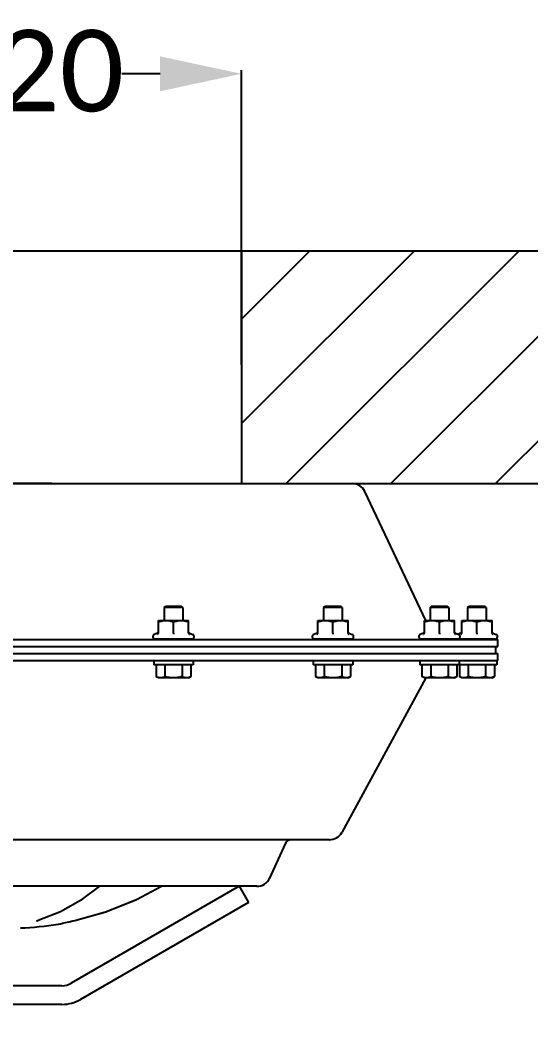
# Model space of a CAD drawing. Header units: millimetres. Extents: x 7589 to 12925, y 625 to 5429.
# Drawn here: x 10475 to 10694.1, y 1612.1 to 2049.1 of the extents above; entities that cross this region are included whole.
import ezdxf

# ---------------------------------------------------------------- set-up
doc = ezdxf.new("R2010")
doc.units = ezdxf.units.MM
doc.header["$LTSCALE"] = 307.34
doc.header["$PDMODE"] = 3
doc.header["$PDSIZE"] = 8
doc.layers.get('0').update_dxf_attribs({"linetype": 'CONTINUOUS'})
doc.layers.get('Defpoints').update_dxf_attribs({"linetype": 'CONTINUOUS'})
doc.layers.add('02___PRT_ALL_AXES', color=7, linetype='CONTINUOUS')
doc.styles.get("Standard").update_dxf_attribs({"font": 'calibri.ttf'})
doc.dimstyles.get("Standard").update_dxf_attribs({"dimtxt": 35, "dimasz": 35, "dimexe": 1.5, "dimexo": 1, "dimtad": 1, "dimdsep": 46, "dimtxsty": 'Standard', "dimblk": '_FILLED', "dimblk1": '_FILLED', "dimblk2": '_FILLED', "dimcen": 0.09, "dimazin": 2, "dimtol": 1, "dimtp": 0.01, "dimtm": 0.01, "dimtfac": 1, "dimtofl": 0, "dimtmove": 0, "dimatfit": 3, "dimldrblk": '_FILLED', "dimfxl": 1, "dimtolj": 1, "dimarcsym": 0})

# ---------------------------------------------------------------- blocks, each defined once
blk = doc.blocks.new('_FILLED')
at = {"color": 0, "linetype": 'ByBlock'}
blk.add_solid([(0, 0), (-1, 0.214), (-1, -0.214)], dxfattribs=at)
blk = doc.blocks.new('*D52')
at = {"color": 0, "lineweight": -2}
for p, q in [((10350.04, 1901.15), (10350.04, 2027.68)), ((10385.04, 2026.18), (10401.49, 2026.18)), ((10535.04, 2026.18), (10518.59, 2026.18)), ((10570.04, 1901.15), (10570.04, 2027.68))]:
    blk.add_line(p, q, dxfattribs=at)
at = {"layer": 'Defpoints', "color": 0}
for p in [(10570.04, 2026.18), (10350.04, 1900.15), (10570.04, 1900.15)]:
    blk.add_point(p, dxfattribs=at)
at = {"color": 0, "linetype": 'ByBlock', "lineweight": -2, "xscale": 35, "yscale": 35, "zscale": 35, "rotation": 180}
blk.add_blockref('_FILLED', (10350.04, 2026.18), dxfattribs=at)
at = {"color": 0, "linetype": 'ByBlock', "lineweight": -2, "xscale": 35, "yscale": 35, "zscale": 35}
blk.add_blockref('_FILLED', (10570.04, 2026.18), dxfattribs=at)
at = {"color": 0, "insert": (10460.04, 2026.18), "char_height": 35, "attachment_point": 5}
blk.add_mtext('\\A1;\\A1;%%C220', dxfattribs=at)
blk = doc.blocks.new('*D60')
at = {"color": 0, "lineweight": -2}
for p, q in [((10488.58, 1850.15), (10116.67, 1850.15)), ((10118.17, 1815.15), (10118.17, 1749.7)), ((10118.17, 1647.13), (10118.17, 1712.59)), ((10447.13, 1612.13), (10116.67, 1612.13))]:
    blk.add_line(p, q, dxfattribs=at)
at = {"layer": 'Defpoints', "color": 0}
for p in [(10489.58, 1850.15), (10118.17, 1612.13), (10448.13, 1612.13)]:
    blk.add_point(p, dxfattribs=at)
at = {"color": 0, "linetype": 'ByBlock', "lineweight": -2, "xscale": 35, "yscale": 35, "zscale": 35}
for p, rotation in [((10118.17, 1850.15), 90), ((10118.17, 1612.13), 270)]:
    blk.add_blockref('_FILLED', p, dxfattribs=dict(at, rotation=rotation))
at = {"color": 0, "insert": (10118.17, 1731.14), "char_height": 35, "attachment_point": 5}
blk.add_mtext('\\A1;\\A1;OPV-238', dxfattribs=at)

msp = doc.modelspace()

# ---------------------------------------------------------------- hatches: boundary and pattern name
h = msp.add_hatch()
h.set_pattern_fill('ANSI31', color=0, scale=10)
h.set_pattern_definition([(45, (6654.64, 609.69), (-22.45064, 22.45064), [])])
h.paths.add_polyline_path([(10940.03798, 1950.15493), (10940.03798, 1850.15493), (11034.1168, 1850.15493), (11050.03798, 1850.15493), (11050.03798, 1950.15493)])
h.paths.add_polyline_path([(11050.03798, 1950.15493), (11050.03798, 1850.15493), (11160.03798, 1850.15493), (11160.03798, 1950.15493)])
edge = h.paths.add_edge_path()
edge.add_line((11393.40358, 1950.15493), (10827.61648, 1950.15493))
edge.add_line((10827.61648, 1950.15493), (10570.03802, 1950.15493))
edge.add_line((10570.03802, 1950.15493), (10570.03802, 1850.15493))
edge.add_line((10570.03802, 1850.15493), (10617.52017, 1850.15493))
edge.add_line((10617.52017, 1850.15493), (10860.07538, 1850.15493))
edge.add_line((10860.07538, 1850.15493), (10892.55583, 1850.15493))
edge.add_line((10892.55617, 1850.15493), (11207.52013, 1850.15493))
edge.add_line((11207.52013, 1850.15493), (11207.77895, 1850.15493))
edge.add_line((11207.77895, 1850.15493), (11393.40358, 1850.15493))
edge.add_line((11393.40358, 1850.15493), (11393.40358, 1893.09695))
edge.add_line((11393.40358, 1893.09695), (11393.40358, 1950.15493))

# ---------------------------------------------------------------- linework, layer by layer
at = {"color": 0}
for p, q in [((10008.76242, 1950.15493), (11393.40358, 1950.15493)), ((10460.03802, 1950.15493), (10570.03802, 1950.15493)), ((10570.03802, 1950.15493), (10570.03802, 1850.15493)), ((10008.76242, 1850.15493), (11207.52013, 1850.15493))]:
    msp.add_line(p, q, dxfattribs=at)
at = {"color": 0, "linetype": 'Continuous'}
for p, q in [((10536.78422, 1796.85493), (10537.28422, 1797.35493)), ((10536.78422, 1796.85493), (10536.78422, 1791.35493)), ((10544.78422, 1796.85493), (10536.78422, 1796.85493)), ((10544.28422, 1797.35493), (10537.28422, 1797.35493)), ((10544.78422, 1796.85493), (10544.28422, 1797.35493)), ((10544.78422, 1796.85493), (10544.78422, 1791.35493)), ((10605.23755, 1796.85493), (10605.73755, 1797.35493)), ((10605.23755, 1796.85493), (10605.23755, 1791.35493)), ((10613.23755, 1796.85493), (10605.23755, 1796.85493)), ((10612.73755, 1797.35493), (10605.73755, 1797.35493)), ((10613.23755, 1796.85493), (10612.73755, 1797.35493)), ((10613.23755, 1796.85493), (10613.23755, 1791.35493)), ((10650.9766, 1796.85493), (10651.4766, 1797.35493)), ((10650.9766, 1796.85493), (10650.9766, 1791.35493)), ((10658.9766, 1796.85493), (10650.9766, 1796.85493)), ((10658.4766, 1797.35493), (10651.4766, 1797.35493)), ((10658.9766, 1796.85493), (10658.4766, 1797.35493)), ((10658.9766, 1796.85493), (10658.9766, 1791.35493)), ((10667.03802, 1796.85493), (10667.53802, 1797.35493)), ((10667.03802, 1796.85493), (10667.03802, 1791.35493)), ((10675.03802, 1796.85493), (10667.03802, 1796.85493)), ((10674.53802, 1797.35493), (10667.53802, 1797.35493)), ((10675.03802, 1796.85493), (10674.53802, 1797.35493)), ((10675.03802, 1796.85493), (10675.03802, 1791.35493)), ((10534.28436, 1785.96199), (10534.28422, 1791.35493)), ((10534.28422, 1791.35493), (10547.28422, 1791.35493)), ((10540.78449, 1785.96199), (10540.78449, 1790.77437)), ((10547.28436, 1785.96199), (10547.28422, 1791.35493)), ((10602.73768, 1785.96199), (10602.73755, 1791.35493)), ((10602.73755, 1791.35493), (10615.73755, 1791.35493)), ((10609.23782, 1785.96199), (10609.23782, 1790.77437)), ((10615.73768, 1785.96199), (10615.73755, 1791.35493)), ((10648.47673, 1785.96199), (10648.4766, 1791.35493)), ((10648.4766, 1791.35493), (10661.4766, 1791.35493)), ((10654.97687, 1785.96199), (10654.97687, 1790.77437)), ((10661.47673, 1785.96199), (10661.4766, 1791.35493)), ((10664.53815, 1785.96199), (10664.53802, 1791.35493)), ((10664.53802, 1791.35493), (10677.53802, 1791.35493)), ((10671.03828, 1785.96199), (10671.03828, 1790.77437)), ((10677.53815, 1785.96199), (10677.53802, 1791.35493)), ((10533.95508, 1785.83513), (10532.53785, 1785.3193)), ((10532.88422, 1783.18329), (10532.88422, 1783.35493)), ((10548.68422, 1783.35493), (10532.88422, 1783.35493)), ((10532.90089, 1783.35493), (10532.90062, 1783.35267)), ((10533.03196, 1783.35493), (10533.03196, 1783.15493)), ((10533.8813, 1783.35493), (10533.8813, 1783.15493)), ((10535.40634, 1783.35493), (10535.40634, 1783.15493)), ((10537.45781, 1783.35493), (10537.45781, 1783.15493)), ((10539.83489, 1783.35493), (10539.83489, 1783.15493)), ((10542.30489, 1783.35493), (10542.30489, 1783.15493)), ((10544.62605, 1783.35493), (10544.62605, 1783.15493)), ((10546.57114, 1783.35493), (10546.57114, 1783.15493)), ((10547.61336, 1785.83513), (10549.0306, 1785.3193)), ((10547.94976, 1783.35493), (10547.94976, 1783.15493)), ((10548.62698, 1783.35493), (10548.62698, 1783.15493)), ((10548.68422, 1783.18329), (10548.68422, 1783.35493)), ((10602.40841, 1785.83513), (10600.99118, 1785.3193)), ((10601.33755, 1783.18329), (10601.33755, 1783.35493)), ((10617.13755, 1783.35493), (10601.33755, 1783.35493)), ((10601.35422, 1783.35493), (10601.35395, 1783.35267)), ((10601.48529, 1783.35493), (10601.48529, 1783.15493)), ((10602.33462, 1783.35493), (10602.33462, 1783.15493)), ((10603.85967, 1783.35493), (10603.85967, 1783.15493)), ((10605.91113, 1783.35493), (10605.91113, 1783.15493)), ((10608.28821, 1783.35493), (10608.28821, 1783.15493)), ((10610.75822, 1783.35493), (10610.75822, 1783.15493)), ((10613.07937, 1783.35493), (10613.07937, 1783.15493)), ((10615.02446, 1783.35493), (10615.02446, 1783.15493)), ((10616.06669, 1785.83513), (10617.48392, 1785.3193)), ((10616.40309, 1783.35493), (10616.40309, 1783.15493)), ((10617.0803, 1783.35493), (10617.0803, 1783.15493)), ((10617.13755, 1783.18329), (10617.13755, 1783.35493)), ((10648.14746, 1785.83513), (10646.73023, 1785.3193)), ((10647.0766, 1783.18329), (10647.0766, 1783.35493)), ((10662.8766, 1783.35493), (10647.0766, 1783.35493)), ((10647.09327, 1783.35493), (10647.093, 1783.35267)), ((10647.22434, 1783.35493), (10647.22434, 1783.15493)), ((10648.07367, 1783.35493), (10648.07367, 1783.15493)), ((10649.59872, 1783.35493), (10649.59872, 1783.15493)), ((10651.65018, 1783.35493), (10651.65018, 1783.15493)), ((10654.02726, 1783.35493), (10654.02726, 1783.15493)), ((10656.49727, 1783.35493), (10656.49727, 1783.15493)), ((10658.81842, 1783.35493), (10658.81842, 1783.15493)), ((10660.76351, 1783.35493), (10660.76351, 1783.15493)), ((10661.80574, 1785.83513), (10663.22297, 1785.3193)), ((10662.14214, 1783.35493), (10662.14214, 1783.15493)), ((10662.81935, 1783.35493), (10662.81935, 1783.15493)), ((10662.8766, 1783.18329), (10662.8766, 1783.35493)), ((10664.20888, 1785.83513), (10663.00731, 1785.3978)), ((10663.13802, 1783.18329), (10663.13802, 1783.35493)), ((10678.93802, 1783.35493), (10663.13802, 1783.35493)), ((10663.15469, 1783.35493), (10663.15442, 1783.35267)), ((10663.28576, 1783.35493), (10663.28576, 1783.15493)), ((10664.13509, 1783.35493), (10664.13509, 1783.15493)), ((10665.66013, 1783.35493), (10665.66013, 1783.15493)), ((10667.7116, 1783.35493), (10667.7116, 1783.15493)), ((10670.08868, 1783.35493), (10670.08868, 1783.15493)), ((10672.55869, 1783.35493), (10672.55869, 1783.15493)), ((10674.87984, 1783.35493), (10674.87984, 1783.15493)), ((10676.82493, 1783.35493), (10676.82493, 1783.15493)), ((10677.86716, 1785.83513), (10679.28439, 1785.3193)), ((10678.20356, 1783.35493), (10678.20356, 1783.15493)), ((10678.88077, 1783.35493), (10678.88077, 1783.15493)), ((10678.93802, 1783.18329), (10678.93802, 1783.35493)), ((10533.27867, 1772.35493), (10533.27867, 1767.25549)), ((10537.03136, 1772.35493), (10537.03136, 1767.25549)), ((10544.53692, 1772.35493), (10544.53692, 1767.25549)), ((10548.28978, 1772.35493), (10548.28978, 1767.25549)), ((10601.732, 1772.35493), (10601.732, 1767.25549)), ((10605.48469, 1772.35493), (10605.48469, 1767.25549)), ((10612.99024, 1772.35493), (10612.99024, 1767.25549)), ((10616.7431, 1772.35493), (10616.7431, 1767.25549)), ((10647.47105, 1772.35493), (10647.47105, 1767.25549)), ((10651.22374, 1772.35493), (10651.22374, 1767.25549)), ((10658.72929, 1772.35493), (10658.72929, 1767.25549)), ((10662.48215, 1772.35493), (10662.48215, 1767.25549)), ((10663.53247, 1772.35493), (10663.53247, 1767.25549)), ((10667.28516, 1772.35493), (10667.28516, 1767.25549)), ((10674.79071, 1772.35493), (10674.79071, 1767.25549)), ((10678.54357, 1772.35493), (10678.54357, 1767.25549)), ((10534.28422, 1766.67493), (10533.27873, 1767.25545)), ((10547.28422, 1766.67493), (10534.28422, 1766.67493)), ((10547.28422, 1766.67493), (10548.28972, 1767.25545)), ((10602.73755, 1766.67493), (10601.73205, 1767.25545)), ((10615.73755, 1766.67493), (10602.73755, 1766.67493)), ((10615.73755, 1766.67493), (10616.74305, 1767.25545)), ((10648.4766, 1766.67493), (10647.4711, 1767.25545)), ((10661.4766, 1766.67493), (10648.4766, 1766.67493)), ((10661.4766, 1766.67493), (10662.4821, 1767.25545)), ((10664.53802, 1766.67493), (10663.53252, 1767.25545)), ((10677.53802, 1766.67493), (10664.53802, 1766.67493)), ((10677.53802, 1766.67493), (10678.54352, 1767.25545)), ((10569.03802, 1677.15493), (10496.89443, 1635.50281)), ((10569.03802, 1677.15493), (10573.03802, 1670.22673)), ((10573.03802, 1670.22673), (10500.89443, 1628.5746)), ((10498.44399, 1662.44722), (10511.68954, 1666.16319)), ((10491.24452, 1660.8895), (10491.44123, 1660.92596)), ((10491.44124, 1660.92596), (10492.25346, 1661.09617)), ((10492.25346, 1661.09617), (10493.21251, 1661.2994)), ((10493.15026, 1661.28621), (10494.47184, 1661.56996)), ((10492.89443, 1634.43101), (10427.18161, 1634.43101)), ((10492.89443, 1626.43101), (10427.18161, 1626.43101))]:
    msp.add_line(p, q, dxfattribs=at)
for points in [[(10533.95525, 1785.83518), (10534.04019, 1785.87551), (10534.14146, 1785.95519), (10534.21897, 1786.05805), (10534.26762, 1786.17725), (10534.28422, 1786.30502)], [(10547.28422, 1786.30502), (10547.30082, 1786.17725), (10547.34948, 1786.05804), (10547.42699, 1785.95519), (10547.52826, 1785.87551), (10547.61319, 1785.83518)], [(10602.40858, 1785.83518), (10602.49352, 1785.87551), (10602.59478, 1785.95519), (10602.67229, 1786.05805), (10602.72095, 1786.17725), (10602.73755, 1786.30502)], [(10615.73755, 1786.30502), (10615.75415, 1786.17725), (10615.80281, 1786.05804), (10615.88032, 1785.95519), (10615.98158, 1785.87551), (10616.06652, 1785.83518)], [(10648.14763, 1785.83518), (10648.23257, 1785.87551), (10648.33383, 1785.95519), (10648.41134, 1786.05805), (10648.46, 1786.17725), (10648.4766, 1786.30502)], [(10661.4766, 1786.30502), (10661.4932, 1786.17725), (10661.54186, 1786.05804), (10661.61937, 1785.95519), (10661.72063, 1785.87551), (10661.80557, 1785.83518)], [(10664.20905, 1785.83518), (10664.29399, 1785.87551), (10664.39525, 1785.95519), (10664.47276, 1786.05805), (10664.52142, 1786.17725), (10664.53802, 1786.30502)], [(10677.53802, 1786.30502), (10677.55462, 1786.17725), (10677.60328, 1786.05804), (10677.68079, 1785.95519), (10677.78205, 1785.87551), (10677.86699, 1785.83518)], [(10482.71865, 1662.56003), (10492.28427, 1666.34417), (10501.86179, 1671.74202), (10509.09733, 1677.15493)], [(10498.44402, 1662.44723), (10511.65041, 1666.14997), (10524.86695, 1671.43194), (10535.67041, 1677.15493)], [(10511.68954, 1666.16319), (10524.90438, 1671.44933), (10535.67095, 1677.15493)], [(10482.1268, 1662.35273), (10482.08318, 1662.32997), (10482.20101, 1662.37945), (10482.5444, 1662.50316), (10482.71863, 1662.55992)], [(10494.47184, 1661.56996), (10495.94655, 1661.89174), (10497.54117, 1662.24502), (10498.44404, 1662.44714)]]:
    msp.add_lwpolyline(points, dxfattribs=at)
for centre, radius, start, end in [((10532.88422, 1784.36765), 1.01272, 110, 270), ((10541.67687, 1784.15493), 1, 270, 306.8698976), ((10542.95877, 1784.72568), 1.56505, 285.1285844, 286.427399), ((10543.4188, 1784.15493), 1, 270, 306.8698976), ((10545.1458, 1784.64293), 1.488, 269.9962147, 271.670534), ((10545.14723, 1784.59637), 1.44142, 271.6677458, 273.9115257), ((10545.24528, 1784.15493), 1, 270, 306.8698976), ((10548.68422, 1784.36765), 1.01272, 270, 70), ((10601.33755, 1784.36765), 1.01272, 110, 270), ((10610.13019, 1784.15493), 1, 270, 306.8698976), ((10611.4121, 1784.72568), 1.56505, 285.1285844, 286.427399), ((10611.87213, 1784.15493), 1, 270, 306.8698976), ((10613.59913, 1784.64293), 1.488, 269.9962147, 271.670534), ((10613.60055, 1784.59637), 1.44142, 271.6677458, 273.9115257), ((10613.69861, 1784.15493), 1, 270, 306.8698976), ((10617.13755, 1784.36765), 1.01272, 270, 70), ((10647.0766, 1784.36765), 1.01272, 110, 270), ((10655.86924, 1784.15493), 1, 270, 306.8698976), ((10657.15115, 1784.72568), 1.56505, 285.1285844, 286.427399), ((10657.61118, 1784.15493), 1, 270, 306.8698976), ((10659.33818, 1784.64293), 1.488, 269.9962147, 271.670534), ((10659.3396, 1784.59637), 1.44142, 271.6677458, 273.9115257), ((10659.43766, 1784.15493), 1, 270, 306.8698976), ((10662.8766, 1784.36765), 1.01272, 270, 70), ((10663.13802, 1784.36765), 1.01272, 262.5378299, 270), ((10671.93066, 1784.15493), 1, 270, 306.8698976), ((10673.21257, 1784.72568), 1.56505, 285.1285844, 286.427399), ((10673.67259, 1784.15493), 1, 270, 306.8698976), ((10675.39959, 1784.64293), 1.488, 269.9962147, 271.670534), ((10675.40102, 1784.59637), 1.44142, 271.6677458, 273.9115257), ((10675.49908, 1784.15493), 1, 270, 306.8698976), ((10678.93802, 1784.36765), 1.01272, 270, 70), ((10470.03802, 1789.65493), 130.5, 272.1958884, 279.3521455), ((10492.89443, 1642.43101), 8, 270, 300), ((10492.89443, 1642.43101), 16, 270, 300)]:
    msp.add_arc(centre, radius, start, end, dxfattribs=at)
for points, knots in [([(10534.28436, 1790.77437), (10534.81005, 1790.9496), (10535.61387, 1791.16939), (10536.70844, 1791.32745), (10537.25942, 1791.35493), (10537.53442, 1791.35493)], [0, 0, 0, 0, 0.501596867, 0.751073435, 1, 1, 1, 1]), ([(10537.53442, 1791.35493), (10537.80942, 1791.35493), (10538.36041, 1791.32753), (10539.455, 1791.16951), (10540.25879, 1790.9496), (10540.78449, 1790.77437)], [0, 0, 0, 0, 0.248926179, 0.49840194, 1, 1, 1, 1]), ([(10540.78449, 1790.77437), (10541.31016, 1790.9496), (10542.11395, 1791.16939), (10543.20848, 1791.32745), (10543.75943, 1791.35493), (10544.03442, 1791.35493)], [0, 0, 0, 0, 0.501597416, 0.751073799, 1, 1, 1, 1]), ([(10544.03442, 1791.35493), (10544.30941, 1791.35493), (10544.86037, 1791.32753), (10545.95492, 1791.16951), (10546.75868, 1790.9496), (10547.28436, 1790.77437)], [0, 0, 0, 0, 0.248925815, 0.49840139, 1, 1, 1, 1]), ([(10602.73768, 1790.77437), (10603.26338, 1790.9496), (10604.0672, 1791.16939), (10605.16177, 1791.32745), (10605.71275, 1791.35493), (10605.98775, 1791.35493)], [0, 0, 0, 0, 0.501596867, 0.751073435, 1, 1, 1, 1]), ([(10605.98775, 1791.35493), (10606.26275, 1791.35493), (10606.81373, 1791.32753), (10607.90833, 1791.16951), (10608.71211, 1790.9496), (10609.23782, 1790.77437)], [0, 0, 0, 0, 0.248926179, 0.49840194, 1, 1, 1, 1]), ([(10609.23782, 1790.77437), (10609.76349, 1790.9496), (10610.56727, 1791.16939), (10611.6618, 1791.32745), (10612.21276, 1791.35493), (10612.48775, 1791.35493)], [0, 0, 0, 0, 0.501597416, 0.751073799, 1, 1, 1, 1]), ([(10612.48775, 1791.35493), (10612.76274, 1791.35493), (10613.3137, 1791.32753), (10614.40825, 1791.16951), (10615.212, 1790.9496), (10615.73768, 1790.77437)], [0, 0, 0, 0, 0.248925815, 0.49840139, 1, 1, 1, 1]), ([(10648.47673, 1790.77437), (10649.00243, 1790.9496), (10649.80625, 1791.16939), (10650.90082, 1791.32745), (10651.4518, 1791.35493), (10651.7268, 1791.35493)], [0, 0, 0, 0, 0.501596867, 0.751073435, 1, 1, 1, 1]), ([(10651.7268, 1791.35493), (10652.0018, 1791.35493), (10652.55278, 1791.32753), (10653.64738, 1791.16951), (10654.45116, 1790.9496), (10654.97687, 1790.77437)], [0, 0, 0, 0, 0.248926179, 0.49840194, 1, 1, 1, 1]), ([(10654.97687, 1790.77437), (10655.50254, 1790.9496), (10656.30632, 1791.16939), (10657.40085, 1791.32745), (10657.95181, 1791.35493), (10658.2268, 1791.35493)], [0, 0, 0, 0, 0.501597416, 0.751073799, 1, 1, 1, 1]), ([(10658.2268, 1791.35493), (10658.50179, 1791.35493), (10659.05275, 1791.32753), (10660.1473, 1791.16951), (10660.95105, 1790.9496), (10661.47673, 1790.77437)], [0, 0, 0, 0, 0.248925815, 0.49840139, 1, 1, 1, 1]), ([(10664.53815, 1790.77437), (10665.06385, 1790.9496), (10665.86767, 1791.16939), (10666.96224, 1791.32745), (10667.51322, 1791.35493), (10667.78822, 1791.35493)], [0, 0, 0, 0, 0.501596867, 0.751073435, 1, 1, 1, 1]), ([(10667.78822, 1791.35493), (10668.06322, 1791.35493), (10668.6142, 1791.32753), (10669.7088, 1791.16951), (10670.51258, 1790.9496), (10671.03828, 1790.77437)], [0, 0, 0, 0, 0.248926179, 0.49840194, 1, 1, 1, 1]), ([(10671.03828, 1790.77437), (10671.56396, 1790.9496), (10672.36774, 1791.16939), (10673.46227, 1791.32745), (10674.01323, 1791.35493), (10674.28822, 1791.35493)], [0, 0, 0, 0, 0.501597416, 0.751073799, 1, 1, 1, 1]), ([(10674.28822, 1791.35493), (10674.56321, 1791.35493), (10675.11417, 1791.32753), (10676.20872, 1791.16951), (10677.01247, 1790.9496), (10677.53815, 1790.77437)], [0, 0, 0, 0, 0.248925815, 0.49840139, 1, 1, 1, 1]), ([(10532.90062, 1783.35267), (10532.89639, 1783.31762), (10532.88972, 1783.26132), (10532.88422, 1783.2047), (10532.88422, 1783.18325)], [0, 0, 0, 0, 0.621958647, 1, 1, 1, 1]), ([(10533.44525, 1783.35493), (10533.42334, 1783.32309), (10533.37953, 1783.26759), (10533.29398, 1783.18986), (10533.21795, 1783.15493), (10533.17192, 1783.15493)], [0, 0, 0, 0, 0.33281063, 0.603700742, 1, 1, 1, 1]), ([(10533.93248, 1785.44105), (10533.98072, 1785.46132), (10534.07354, 1785.51691), (10534.18672, 1785.63694), (10534.26481, 1785.78895), (10534.28437, 1785.90402), (10534.28436, 1785.96199)], [0, 0, 0, 0, 0.236814898, 0.482481017, 0.737629114, 1, 1, 1, 1]), ([(10534.70799, 1783.35493), (10534.63173, 1783.29074), (10534.46989, 1783.19182), (10534.28327, 1783.15493), (10534.1973, 1783.15493)], [0, 0, 0, 0, 0.536927915, 1, 1, 1, 1]), ([(10536.56551, 1783.35493), (10536.45928, 1783.28734), (10536.2315, 1783.18761), (10535.98602, 1783.15493), (10535.86746, 1783.15493)], [0, 0, 0, 0, 0.515026758, 1, 1, 1, 1]), ([(10538.836, 1783.35493), (10538.71121, 1783.28566), (10538.44234, 1783.18581), (10538.1588, 1783.15493), (10538.0189, 1783.15493)], [0, 0, 0, 0, 0.50499978, 1, 1, 1, 1]), ([(10541.29719, 1783.35493), (10541.23214, 1783.31987), (10540.96179, 1783.20006), (10540.66199, 1783.15493), (10540.44104, 1783.15493)], [0, 0, 0, 0, 0.250617832, 1, 1, 1, 1]), ([(10540.7845, 1785.96221), (10540.7845, 1785.85477), (10540.78361, 1785.68104), (10540.7845, 1785.50732), (10540.7845, 1785.44104)], [0, 0, 0, 0, 0.618489697, 1, 1, 1, 1]), ([(10543.36723, 1783.21487), (10543.3292, 1783.20459), (10543.17481, 1783.16897), (10543.01572, 1783.15493), (10542.89676, 1783.15493)], [0, 0, 0, 0, 0.248784805, 1, 1, 1, 1]), ([(10545.83292, 1783.35493), (10545.74764, 1783.29529), (10545.557, 1783.20258), (10545.34964, 1783.16544), (10545.24556, 1783.15831)], [0, 0, 0, 0, 0.499372913, 1, 1, 1, 1]), ([(10547.46348, 1783.35493), (10547.39844, 1783.28941), (10547.24181, 1783.18464), (10547.05731, 1783.15493), (10546.9677, 1783.15493)], [0, 0, 0, 0, 0.507493356, 1, 1, 1, 1]), ([(10547.28436, 1785.96199), (10547.28435, 1785.90402), (10547.30391, 1785.78896), (10547.38201, 1785.63695), (10547.49519, 1785.51692), (10547.58801, 1785.46132), (10547.63624, 1785.44105)], [0, 0, 0, 0, 0.262370076, 0.517510589, 0.76317528, 1, 1, 1, 1]), ([(10548.44023, 1783.35493), (10548.4257, 1783.32325), (10548.39451, 1783.26703), (10548.33255, 1783.20088), (10548.26095, 1783.16241), (10548.20962, 1783.15493), (10548.18443, 1783.15493)], [0, 0, 0, 0, 0.304126906, 0.556517708, 0.780208765, 1, 1, 1, 1]), ([(10601.35395, 1783.35267), (10601.34972, 1783.31762), (10601.34305, 1783.26132), (10601.33755, 1783.2047), (10601.33755, 1783.18325)], [0, 0, 0, 0, 0.621958647, 1, 1, 1, 1]), ([(10601.89857, 1783.35493), (10601.87666, 1783.32309), (10601.83286, 1783.26759), (10601.7473, 1783.18986), (10601.67127, 1783.15493), (10601.62525, 1783.15493)], [0, 0, 0, 0, 0.33281063, 0.603700742, 1, 1, 1, 1]), ([(10602.38581, 1785.44105), (10602.43404, 1785.46132), (10602.52686, 1785.51691), (10602.64005, 1785.63694), (10602.71814, 1785.78895), (10602.7377, 1785.90402), (10602.73768, 1785.96199)], [0, 0, 0, 0, 0.236814898, 0.482481017, 0.737629114, 1, 1, 1, 1]), ([(10603.16131, 1783.35493), (10603.08506, 1783.29074), (10602.92321, 1783.19182), (10602.73659, 1783.15493), (10602.65063, 1783.15493)], [0, 0, 0, 0, 0.536927915, 1, 1, 1, 1]), ([(10605.01884, 1783.35493), (10604.91261, 1783.28734), (10604.68482, 1783.18761), (10604.43935, 1783.15493), (10604.32079, 1783.15493)], [0, 0, 0, 0, 0.515026758, 1, 1, 1, 1]), ([(10607.28932, 1783.35493), (10607.16453, 1783.28566), (10606.89567, 1783.18581), (10606.61213, 1783.15493), (10606.47223, 1783.15493)], [0, 0, 0, 0, 0.50499978, 1, 1, 1, 1]), ([(10609.75051, 1783.35493), (10609.68547, 1783.31987), (10609.41512, 1783.20006), (10609.11532, 1783.15493), (10608.89436, 1783.15493)], [0, 0, 0, 0, 0.250617832, 1, 1, 1, 1]), ([(10609.23783, 1785.96221), (10609.23783, 1785.85477), (10609.23693, 1785.68104), (10609.23782, 1785.50732), (10609.23783, 1785.44104)], [0, 0, 0, 0, 0.618489697, 1, 1, 1, 1]), ([(10611.82056, 1783.21487), (10611.78253, 1783.20459), (10611.62814, 1783.16897), (10611.46905, 1783.15493), (10611.35009, 1783.15493)], [0, 0, 0, 0, 0.248784805, 1, 1, 1, 1]), ([(10614.28625, 1783.35493), (10614.20097, 1783.29529), (10614.01032, 1783.20258), (10613.80296, 1783.16544), (10613.69888, 1783.15831)], [0, 0, 0, 0, 0.499372913, 1, 1, 1, 1]), ([(10615.91681, 1783.35493), (10615.85176, 1783.28941), (10615.69514, 1783.18464), (10615.51063, 1783.15493), (10615.42103, 1783.15493)], [0, 0, 0, 0, 0.507493356, 1, 1, 1, 1]), ([(10615.73768, 1785.96199), (10615.73767, 1785.90402), (10615.75724, 1785.78896), (10615.83533, 1785.63695), (10615.94851, 1785.51692), (10616.04133, 1785.46132), (10616.08957, 1785.44105)], [0, 0, 0, 0, 0.262370076, 0.517510589, 0.76317528, 1, 1, 1, 1]), ([(10616.89356, 1783.35493), (10616.87903, 1783.32325), (10616.84784, 1783.26703), (10616.78587, 1783.20088), (10616.71428, 1783.16241), (10616.66294, 1783.15493), (10616.63775, 1783.15493)], [0, 0, 0, 0, 0.304126906, 0.556517708, 0.780208765, 1, 1, 1, 1]), ([(10647.093, 1783.35267), (10647.08877, 1783.31762), (10647.0821, 1783.26132), (10647.0766, 1783.2047), (10647.0766, 1783.18325)], [0, 0, 0, 0, 0.621958647, 1, 1, 1, 1]), ([(10647.63762, 1783.35493), (10647.61571, 1783.32309), (10647.57191, 1783.26759), (10647.48635, 1783.18986), (10647.41032, 1783.15493), (10647.3643, 1783.15493)], [0, 0, 0, 0, 0.33281063, 0.603700742, 1, 1, 1, 1]), ([(10648.12486, 1785.44105), (10648.1731, 1785.46132), (10648.26591, 1785.51691), (10648.3791, 1785.63694), (10648.45719, 1785.78895), (10648.47675, 1785.90402), (10648.47673, 1785.96199)], [0, 0, 0, 0, 0.236814898, 0.482481017, 0.737629114, 1, 1, 1, 1]), ([(10648.90037, 1783.35493), (10648.82411, 1783.29074), (10648.66226, 1783.19182), (10648.47564, 1783.15493), (10648.38968, 1783.15493)], [0, 0, 0, 0, 0.536927915, 1, 1, 1, 1]), ([(10650.75789, 1783.35493), (10650.65166, 1783.28734), (10650.42387, 1783.18761), (10650.1784, 1783.15493), (10650.05984, 1783.15493)], [0, 0, 0, 0, 0.515026758, 1, 1, 1, 1]), ([(10653.02837, 1783.35493), (10652.90358, 1783.28566), (10652.63472, 1783.18581), (10652.35118, 1783.15493), (10652.21128, 1783.15493)], [0, 0, 0, 0, 0.50499978, 1, 1, 1, 1]), ([(10655.48956, 1783.35493), (10655.42452, 1783.31987), (10655.15417, 1783.20006), (10654.85437, 1783.15493), (10654.63342, 1783.15493)], [0, 0, 0, 0, 0.250617832, 1, 1, 1, 1]), ([(10654.97688, 1785.96221), (10654.97688, 1785.85477), (10654.97598, 1785.68104), (10654.97687, 1785.50732), (10654.97688, 1785.44104)], [0, 0, 0, 0, 0.618489697, 1, 1, 1, 1]), ([(10657.55961, 1783.21487), (10657.52158, 1783.20459), (10657.36719, 1783.16897), (10657.2081, 1783.15493), (10657.08914, 1783.15493)], [0, 0, 0, 0, 0.248784805, 1, 1, 1, 1]), ([(10660.0253, 1783.35493), (10659.94002, 1783.29529), (10659.74937, 1783.20258), (10659.54202, 1783.16544), (10659.43793, 1783.15831)], [0, 0, 0, 0, 0.499372913, 1, 1, 1, 1]), ([(10661.65586, 1783.35493), (10661.59081, 1783.28941), (10661.43419, 1783.18464), (10661.24968, 1783.15493), (10661.16008, 1783.15493)], [0, 0, 0, 0, 0.507493356, 1, 1, 1, 1]), ([(10661.47673, 1785.96199), (10661.47672, 1785.90402), (10661.49629, 1785.78896), (10661.57438, 1785.63695), (10661.68756, 1785.51692), (10661.78038, 1785.46132), (10661.82862, 1785.44105)], [0, 0, 0, 0, 0.262370076, 0.517510589, 0.76317528, 1, 1, 1, 1]), ([(10662.63261, 1783.35493), (10662.61808, 1783.32325), (10662.58689, 1783.26703), (10662.52492, 1783.20088), (10662.45333, 1783.16241), (10662.40199, 1783.15493), (10662.3768, 1783.15493)], [0, 0, 0, 0, 0.304126906, 0.556517708, 0.780208765, 1, 1, 1, 1]), ([(10663.15442, 1783.35267), (10663.15019, 1783.31762), (10663.14352, 1783.26132), (10663.13802, 1783.2047), (10663.13802, 1783.18325)], [0, 0, 0, 0, 0.621958647, 1, 1, 1, 1]), ([(10663.69904, 1783.35493), (10663.67713, 1783.32309), (10663.63333, 1783.26759), (10663.54777, 1783.18986), (10663.47174, 1783.15493), (10663.42572, 1783.15493)], [0, 0, 0, 0, 0.33281063, 0.603700742, 1, 1, 1, 1]), ([(10664.18628, 1785.44105), (10664.23451, 1785.46132), (10664.32733, 1785.51691), (10664.44052, 1785.63694), (10664.51861, 1785.78895), (10664.53817, 1785.90402), (10664.53815, 1785.96199)], [0, 0, 0, 0, 0.236814898, 0.482481017, 0.737629114, 1, 1, 1, 1]), ([(10664.96178, 1783.35493), (10664.88553, 1783.29074), (10664.72368, 1783.19182), (10664.53706, 1783.15493), (10664.4511, 1783.15493)], [0, 0, 0, 0, 0.536927915, 1, 1, 1, 1]), ([(10666.81931, 1783.35493), (10666.71308, 1783.28734), (10666.48529, 1783.18761), (10666.23982, 1783.15493), (10666.12126, 1783.15493)], [0, 0, 0, 0, 0.515026758, 1, 1, 1, 1]), ([(10669.08979, 1783.35493), (10668.965, 1783.28566), (10668.69613, 1783.18581), (10668.4126, 1783.15493), (10668.2727, 1783.15493)], [0, 0, 0, 0, 0.50499978, 1, 1, 1, 1]), ([(10671.55098, 1783.35493), (10671.48594, 1783.31987), (10671.21559, 1783.20006), (10670.91579, 1783.15493), (10670.69483, 1783.15493)], [0, 0, 0, 0, 0.250617832, 1, 1, 1, 1]), ([(10671.0383, 1785.96221), (10671.0383, 1785.85477), (10671.0374, 1785.68104), (10671.03829, 1785.50732), (10671.0383, 1785.44104)], [0, 0, 0, 0, 0.618489697, 1, 1, 1, 1]), ([(10673.62103, 1783.21487), (10673.583, 1783.20459), (10673.4286, 1783.16897), (10673.26952, 1783.15493), (10673.15056, 1783.15493)], [0, 0, 0, 0, 0.248784805, 1, 1, 1, 1]), ([(10676.08672, 1783.35493), (10676.00144, 1783.29529), (10675.81079, 1783.20258), (10675.60343, 1783.16544), (10675.49935, 1783.15831)], [0, 0, 0, 0, 0.499372913, 1, 1, 1, 1]), ([(10677.71728, 1783.35493), (10677.65223, 1783.28941), (10677.49561, 1783.18464), (10677.3111, 1783.15493), (10677.2215, 1783.15493)], [0, 0, 0, 0, 0.507493356, 1, 1, 1, 1]), ([(10677.53815, 1785.96199), (10677.53814, 1785.90402), (10677.55771, 1785.78896), (10677.6358, 1785.63695), (10677.74898, 1785.51692), (10677.8418, 1785.46132), (10677.89004, 1785.44105)], [0, 0, 0, 0, 0.262370076, 0.517510589, 0.76317528, 1, 1, 1, 1]), ([(10678.69402, 1783.35493), (10678.6795, 1783.32325), (10678.64831, 1783.26703), (10678.58634, 1783.20088), (10678.51474, 1783.16241), (10678.46341, 1783.15493), (10678.43822, 1783.15493)], [0, 0, 0, 0, 0.304126906, 0.556517708, 0.780208765, 1, 1, 1, 1]), ([(10535.15502, 1766.67493), (10534.99588, 1766.67493), (10534.67388, 1766.70293), (10534.03049, 1766.86515), (10533.57323, 1767.08542), (10533.27873, 1767.25545)], [0, 0, 0, 0, 0.240594631, 0.485881976, 1, 1, 1, 1]), ([(10537.03136, 1767.25549), (10536.73686, 1767.08545), (10536.27955, 1766.86529), (10535.63617, 1766.70301), (10535.31416, 1766.67493), (10535.15502, 1766.67493)], [0, 0, 0, 0, 0.514108398, 0.759401562, 1, 1, 1, 1]), ([(10540.78414, 1766.67493), (10540.14976, 1766.67493), (10538.8791, 1766.7868), (10537.64108, 1767.07948), (10537.03136, 1767.25549)], [0, 0, 0, 0, 0.499908745, 1, 1, 1, 1]), ([(10544.53692, 1767.25549), (10543.9272, 1767.07948), (10542.68919, 1766.78667), (10541.41852, 1766.67493), (10540.78414, 1766.67493)], [0, 0, 0, 0, 0.500091423, 1, 1, 1, 1]), ([(10546.41335, 1766.67493), (10546.25419, 1766.67493), (10545.93218, 1766.70293), (10545.28873, 1766.86516), (10544.83144, 1767.08545), (10544.53692, 1767.25549)], [0, 0, 0, 0, 0.240595263, 0.485882957, 1, 1, 1, 1]), ([(10548.28978, 1767.25549), (10547.99526, 1767.08545), (10547.53792, 1766.86529), (10546.89452, 1766.70301), (10546.5725, 1766.67493), (10546.41335, 1766.67493)], [0, 0, 0, 0, 0.51410682, 0.759400505, 1, 1, 1, 1]), ([(10603.60834, 1766.67493), (10603.4492, 1766.67493), (10603.12721, 1766.70293), (10602.48381, 1766.86515), (10602.02655, 1767.08542), (10601.73205, 1767.25545)], [0, 0, 0, 0, 0.240594631, 0.485881976, 1, 1, 1, 1]), ([(10605.48469, 1767.25549), (10605.19019, 1767.08545), (10604.73287, 1766.86529), (10604.08949, 1766.70301), (10603.76749, 1766.67493), (10603.60834, 1766.67493)], [0, 0, 0, 0, 0.514108398, 0.759401562, 1, 1, 1, 1]), ([(10609.23747, 1766.67493), (10608.60309, 1766.67493), (10607.33243, 1766.7868), (10606.0944, 1767.07948), (10605.48469, 1767.25549)], [0, 0, 0, 0, 0.499908745, 1, 1, 1, 1]), ([(10612.99024, 1767.25549), (10612.38053, 1767.07948), (10611.14252, 1766.78667), (10609.87185, 1766.67493), (10609.23747, 1766.67493)], [0, 0, 0, 0, 0.500091423, 1, 1, 1, 1]), ([(10614.86667, 1766.67493), (10614.70752, 1766.67493), (10614.3855, 1766.70293), (10613.74206, 1766.86516), (10613.28477, 1767.08545), (10612.99024, 1767.25549)], [0, 0, 0, 0, 0.240595263, 0.485882957, 1, 1, 1, 1]), ([(10616.7431, 1767.25549), (10616.44859, 1767.08545), (10615.99125, 1766.86529), (10615.34784, 1766.70301), (10615.02583, 1766.67493), (10614.86667, 1766.67493)], [0, 0, 0, 0, 0.51410682, 0.759400505, 1, 1, 1, 1]), ([(10649.34739, 1766.67493), (10649.18825, 1766.67493), (10648.86626, 1766.70293), (10648.22286, 1766.86515), (10647.7656, 1767.08542), (10647.4711, 1767.25545)], [0, 0, 0, 0, 0.240594631, 0.485881976, 1, 1, 1, 1]), ([(10651.22374, 1767.25549), (10650.92924, 1767.08545), (10650.47192, 1766.86529), (10649.82854, 1766.70301), (10649.50654, 1766.67493), (10649.34739, 1766.67493)], [0, 0, 0, 0, 0.514108398, 0.759401562, 1, 1, 1, 1]), ([(10654.97652, 1766.67493), (10654.34214, 1766.67493), (10653.07148, 1766.7868), (10651.83345, 1767.07948), (10651.22374, 1767.25549)], [0, 0, 0, 0, 0.499908745, 1, 1, 1, 1]), ([(10658.72929, 1767.25549), (10658.11958, 1767.07948), (10656.88157, 1766.78667), (10655.6109, 1766.67493), (10654.97652, 1766.67493)], [0, 0, 0, 0, 0.500091423, 1, 1, 1, 1]), ([(10660.60572, 1766.67493), (10660.44657, 1766.67493), (10660.12455, 1766.70293), (10659.48111, 1766.86516), (10659.02382, 1767.08545), (10658.72929, 1767.25549)], [0, 0, 0, 0, 0.240595263, 0.485882957, 1, 1, 1, 1]), ([(10662.48215, 1767.25549), (10662.18764, 1767.08545), (10661.7303, 1766.86529), (10661.08689, 1766.70301), (10660.76488, 1766.67493), (10660.60572, 1766.67493)], [0, 0, 0, 0, 0.51410682, 0.759400505, 1, 1, 1, 1]), ([(10665.40881, 1766.67493), (10665.24967, 1766.67493), (10664.92768, 1766.70293), (10664.28428, 1766.86515), (10663.82702, 1767.08542), (10663.53252, 1767.25545)], [0, 0, 0, 0, 0.240594631, 0.485881976, 1, 1, 1, 1]), ([(10667.28516, 1767.25549), (10666.99066, 1767.08545), (10666.53334, 1766.86529), (10665.88996, 1766.70301), (10665.56796, 1766.67493), (10665.40881, 1766.67493)], [0, 0, 0, 0, 0.514108398, 0.759401562, 1, 1, 1, 1]), ([(10671.03793, 1766.67493), (10670.40356, 1766.67493), (10669.1329, 1766.7868), (10667.89487, 1767.07948), (10667.28516, 1767.25549)], [0, 0, 0, 0, 0.499908745, 1, 1, 1, 1]), ([(10674.79071, 1767.25549), (10674.181, 1767.07948), (10672.94299, 1766.78667), (10671.67232, 1766.67493), (10671.03793, 1766.67493)], [0, 0, 0, 0, 0.500091423, 1, 1, 1, 1]), ([(10676.66714, 1766.67493), (10676.50799, 1766.67493), (10676.18597, 1766.70293), (10675.54253, 1766.86516), (10675.08523, 1767.08545), (10674.79071, 1767.25549)], [0, 0, 0, 0, 0.240595263, 0.485882957, 1, 1, 1, 1]), ([(10678.54357, 1767.25549), (10678.24906, 1767.08545), (10677.79172, 1766.86529), (10677.14831, 1766.70301), (10676.82629, 1766.67493), (10676.66714, 1766.67493)], [0, 0, 0, 0, 0.51410682, 0.759400505, 1, 1, 1, 1])]:
    msp.add_open_spline(points, degree=3, knots=knots, dxfattribs=at)
for points in [[(10543.70816, 1783.35493), (10543.612, 1783.29925), (10543.50795, 1783.25595), (10543.40137, 1783.22452)], [(10612.16149, 1783.35493), (10612.06533, 1783.29925), (10611.96128, 1783.25595), (10611.8547, 1783.22452)], [(10657.90054, 1783.35493), (10657.80438, 1783.29925), (10657.70033, 1783.25595), (10657.59375, 1783.22452)], [(10673.96196, 1783.35493), (10673.8658, 1783.29925), (10673.76175, 1783.25595), (10673.65517, 1783.22452)]]:
    msp.add_open_spline(points, degree=3, dxfattribs=at)
at = {"layer": '02___PRT_ALL_AXES', "color": 0, "linetype": 'Continuous'}
for p, q in [((10302.55587, 1850.15493), (10617.52008, 1850.15493)), ((10649.15587, 1791.35493), (10622.94312, 1846.72233)), ((10240.03802, 1783.15493), (10680.03802, 1783.15493)), ((10680.03802, 1780.15493), (10680.03802, 1783.15493)), ((10240.03802, 1780.15493), (10680.03802, 1780.15493)), ((10679.03802, 1780.15493), (10679.03802, 1777.15493)), ((10240.03342, 1777.15493), (10680.04262, 1777.15493)), ((10680.04262, 1774.15493), (10680.04262, 1777.15493)), ((10240.03342, 1774.15493), (10680.04262, 1774.15493)), ((10532.28422, 1774.15493), (10532.28422, 1772.35493)), ((10549.28422, 1772.35493), (10532.28422, 1772.35493)), ((10549.28422, 1774.15493), (10549.28422, 1772.35493)), ((10600.73755, 1774.15493), (10600.73755, 1772.35493)), ((10617.73755, 1772.35493), (10600.73755, 1772.35493)), ((10617.73755, 1774.15493), (10617.73755, 1772.35493)), ((10646.4766, 1774.15493), (10646.4766, 1772.35493)), ((10679.53802, 1772.35493), (10646.4766, 1772.35493)), ((10663.4766, 1774.15493), (10663.4766, 1772.35493)), ((10679.53802, 1774.15493), (10679.53802, 1772.35493)), ((10649.12286, 1766.67493), (10613.00231, 1700.28738)), ((10607.7319, 1697.15493), (10312.34413, 1697.15493)), ((10588.66273, 1695.38374), (10582.06854, 1680.6973)), ((10576.59496, 1677.15493), (10343.48108, 1677.15493))]:
    msp.add_line(p, q, dxfattribs=at)
for centre, radius, start, end in [((10617.52017, 1844.15493), 6, 25.3344115, 90), ((10607.7319, 1703.15493), 6, 270, 331.45), ((10591.39952, 1694.15493), 3, 90, 155.82), ((10576.59496, 1683.15493), 6, 270, 335.82)]:
    msp.add_arc(centre, radius, start, end, dxfattribs=at)

# ---------------------------------------------------------------- dimensions: what is measured, and where the dimension line sits
at = {"color": 0}
dim = msp.add_linear_dim(base=(10570.03802, 2026.1805), p1=(10350.03802, 1900.15493), p2=(10570.03802, 1900.15493), text='\\A1;%%C220', dimstyle='Standard', override={"dimtad": 0, "dimtih": 1, "dimtoh": 1, "dimdec": 4, "dimzin": 0, "dimtxsty": 'Standard', "dimcen": 62.865, "dimadec": 0, "dimazin": 0, "dimtdec": 4, "dimtzin": 0}, dxfattribs=at)
dim.commit()
dim.dimension.update_dxf_attribs({"geometry": '*D52', "text_midpoint": (10460.03802, 2026.1805)})
dim = msp.add_linear_dim(base=(10118.16953, 1612.13101), p1=(10489.57979, 1850.15493), p2=(10448.12632, 1612.13101), angle=90, text='\\A1;OPV-238', dimstyle='Standard', override={"dimtad": 0, "dimtih": 1, "dimtoh": 1, "dimdec": 4, "dimzin": 0, "dimtxsty": 'Standard', "dimcen": 62.865, "dimadec": 0, "dimazin": 0, "dimtdec": 4, "dimtzin": 0}, dxfattribs=at)
dim.commit()
dim.dimension.update_dxf_attribs({"geometry": '*D60', "text_midpoint": (10118.16953, 1731.14297), "dimtype": 160})

doc.saveas('drawing.dxf')
